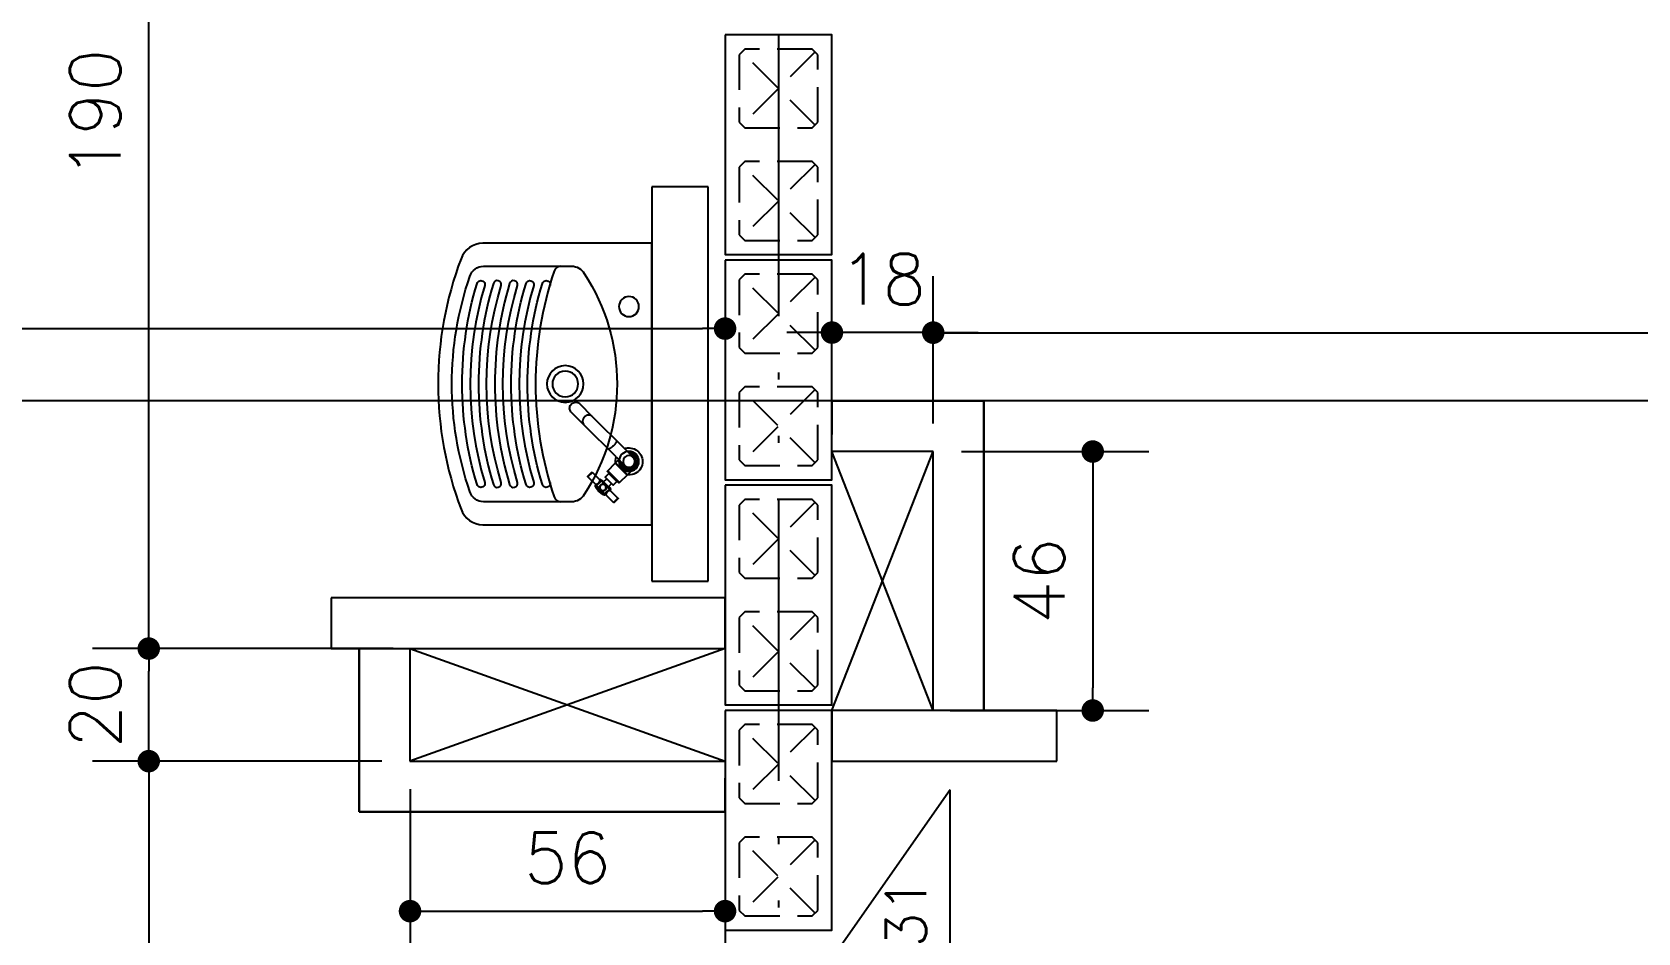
# Model space of a CAD drawing. Extents: x -14651 to 11095, y -4567 to -1290.
# Drawn here: x 731.4 to 1016.8, y -3269.1 to -3109.1 of the extents above; entities that cross this region are included whole.
import ezdxf
from ezdxf.enums import TextEntityAlignment as Align

# ---------------------------------------------------------------- set-up
doc = ezdxf.new("R2010")
doc.units = 0
doc.header["$LTSCALE"] = 25
doc.linetypes.add('DASHED2', pattern=[0.375, 0.25, -0.125])
doc.linetypes.add('ESTILO_TQS_0004', pattern=[3.3, 2, -0.4, 0.05, -0.4, 0.05, -0.4])
for name, color, linetype in [('203', 1, 'DASHED2'), ('241', 2, 'Continuous'), ('247', 50, 'Continuous'), ('ALVENARIA NÃO ESTRUTURAL', 242, 'Continuous'), ('COTA', 1, 'Continuous'), ('EIXOS', 1, 'ESTILO_TQS_0004'), ('Pena_1', 1, 'Continuous'), ('PROJ', 252, 'Continuous'), ('XREF-MC41-BAS-PLN-TIPO-1AO13-FINAL-10$0$PAR_ALV_BAI_ATOMO', 2, 'Continuous'), ('XREF-MC41-BAS-PLN-TIPO-1AO13-FINAL-10$0$PAR_DRY_ATOMO', 3, 'Continuous')]:
    doc.layers.add(name, color=color, linetype=linetype)
doc.layers.add('XREF-MC41-BAS-ELE-PLN-TIPO-TERR$0$DEFPOINTS_ATOMO', color=21, linetype='Continuous', plot=False)
doc.styles.add('COTA', font='romans.shx')
doc.dimstyles.new('forma', dxfattribs={"dimscale": 5, "dimtxt": 1.8, "dimasz": 0.8, "dimexe": 2, "dimexo": 1, "dimgap": 1, "dimtad": 1, "dimdec": 1, "dimzin": 9, "dimtxsty": 'COTA', "dimblk1": 'DOT', "dimblk2": 'DOT', "dimsah": 1, "dimcen": 0, "dimdle": 1, "dimclrd": 256, "dimclre": 256, "dimclrt": 2, "dimadec": 0, "dimazin": 0, "dimtfac": 1, "dimtdec": 0, "dimtmove": 0, "dimatfit": 3, "dimfxl": 1, "dimtolj": 1, "dimtzin": 0, "dimarcsym": 0})
pattern_1 = [(0, (0.5585, 0.3995), (0, 6.985), [5.08, -1.905]), (90, (0.5585, 0.3995), (-6.985, 4e-16), [5.08, -1.905])]

# ---------------------------------------------------------------- blocks, each defined once
blk = doc.blocks.new('P4020')
blk.add_lwpolyline([(-19.5, -9.5), (19.5, -9.5), (19.5, 9.5), (-19.5, 9.5), (-19.5, -9.5)])
at = {"color": 1, "linetype": 'DASHED2'}
for points in [[(-17, -6), (-16, -7), (-4, -7), (-3, -6), (-3, 6), (-4, 7), (-16, 7), (-17, 6), (-17, -6)], [(3, -6), (4, -7), (16, -7), (17, -6), (17, 6), (16, 7), (4, 7), (3, 6), (3, -6)]]:
    blk.add_lwpolyline(points, dxfattribs=at)
at = {"layer": '203', "color": 253}
for p, q in [((-16.5, 6.5), (-3.5, -6.5)), ((-3.5, 6.5), (-16.5, -6.5)), ((16.5, 6.5), (3.5, -6.5)), ((3.5, 6.5), (16.5, -6.5))]:
    blk.add_line(p, q, dxfattribs=at)
blk = doc.blocks.new('_IDNPAR_2')
at = {"color": 3}
blk.add_lwpolyline([(1, -0.7), (0, 0), (-1, -0.7)], close=True, dxfattribs=at)
blk.add_circle((0, 0), 0.05, dxfattribs=at)
at = {"layer": '247', "color": 2, "style": 'COTA', "flags": 8}
blk.add_attdef('ID', text='', height=0.24, dxfattribs=at).set_placement((0, -0.4383), align=Align.MIDDLE_CENTER)
blk = doc.blocks.new('_Dot')
at = {"color": 0, "linetype": 'ByBlock', "lineweight": -2}
blk.add_line((-0.5, 0), (-1, 0), dxfattribs=at)
at = {"color": 0, "linetype": 'ByBlock', "const_width": 0.5}
blk.add_lwpolyline([(-0.25, 0, 1), (0.25, 0, 1)], format="xyb", close=True, dxfattribs=at)
blk = doc.blocks.new('*D132')
at = {"layer": 'COTA', "lineweight": -2, "transparency": 16777216}
for p, q in [((793.52, -3238.6), (742.08, -3238.6)), ((752.08, -3242.6), (752.08, -3495.6)), ((761.11, -3499.6), (742.08, -3499.6))]:
    blk.add_line(p, q, dxfattribs=at)
at = {"layer": 'Defpoints', "color": 0, "transparency": 16777216}
for p in [(798.52, -3238.6), (752.08, -3499.6), (766.11, -3499.6)]:
    blk.add_point(p, dxfattribs=at)
at = {"layer": 'COTA', "lineweight": -2, "transparency": 16777216, "xscale": 4, "yscale": 4, "zscale": 4}
for p, rotation in [((752.08, -3238.6), 90), ((752.08, -3499.6), 270)]:
    blk.add_blockref('_Dot', p, dxfattribs=dict(at, rotation=rotation))
at = {"layer": 'COTA', "color": 2, "transparency": 16777216, "insert": (742.58, -3369.1), "char_height": 9, "attachment_point": 5, "rotation": 90, "style": 'COTA'}
blk.add_mtext('\\A1;261 ', dxfattribs=at)
blk = doc.blocks.new('A$Cf20c1e06')
at = {"true_color": 0xffffff}
h = blk.add_hatch(dxfattribs=at)
h.set_pattern_fill('ANGLE')
h.set_pattern_definition(pattern_1)
h.paths.add_polyline_path([(8.8965, 12.0781), (8.852, 12.0781), (8.852, 12.1375), (8.8965, 12.1375)])
h.paths.add_polyline_path([(8.8982, 12.2349), (8.8498, 12.2349), (8.8498, 12.2823, -1), (8.8983, 12.2823)], flags=17)
h.paths.add_polyline_path([(9.1085, 11.8686, 0.113615), (9.1213, 11.8411, 0.231363), (9.1182, 11.8426), (8.623, 11.8426, 0.07375), (8.6332, 11.8648), (8.6801, 12.0751, -0.351222), (8.6839, 12.0781), (9.0586, 12.0781, -0.351222), (9.0624, 12.0751)])
h.paths.add_polyline_path([(9.1221, 11.8096, -0.414214), (9.1182, 11.8058), (8.6242, 11.8058, -0.460965), (8.6203, 11.8102), (8.6203, 11.8387, 0.014121), (8.623, 11.8426), (9.1182, 11.8426, -0.414214), (9.1221, 11.8387)])
h.paths.add_polyline_path([(8.8983, 12.2823), (8.8982, 12.2349), (8.8498, 12.2349), (8.8498, 12.2823, -1)])
h.paths.add_polyline_path([(8.9007, 12.23, 0.414214), (8.9031, 12.2323), (8.9031, 12.2325, 0.414214), (8.9007, 12.2348), (8.8982, 12.2349), (8.8983, 12.2823, 1), (8.8498, 12.2823), (8.8498, 12.2349), (8.8472, 12.2349, 0.414214), (8.8449, 12.2326), (8.8449, 12.2324, 0.414214), (8.8472, 12.2301), (8.8521, 12.2301), (8.852, 12.1932, 0.414214), (8.8569, 12.1883), (8.8569, 12.1864, 0.414214), (8.8598, 12.1835), (8.8648, 12.1835), (8.8648, 12.1618), (8.864, 12.1618, 0.222161), (8.8603, 12.1601), (8.8569, 12.1561), (8.8577, 12.1561), (8.8516, 12.1479), (8.844, 12.1479), (8.844, 12.1375), (8.9048, 12.1375), (8.9048, 12.1479), (8.8972, 12.1479), (8.8912, 12.1561), (8.8925, 12.156), (8.8892, 12.16, 0.222161), (8.8855, 12.1618), (8.8836, 12.1618), (8.8836, 12.1835), (8.8893, 12.1835, 0.414214), (8.8922, 12.1864), (8.8922, 12.1883, 0.378388), (8.8964, 12.1931), (8.8965, 12.23)])
h = blk.add_hatch(dxfattribs=at)
h.set_pattern_fill('ANGLE')
h.set_pattern_definition(pattern_1)
h.paths.add_polyline_path([(9.1085, 11.8686, 0.113615), (9.1213, 11.8411, 0.231363), (9.1182, 11.8426), (8.623, 11.8426, 0.07375), (8.6332, 11.8648), (8.6801, 12.0751, -0.351222), (8.6839, 12.0781), (9.0586, 12.0781, -0.351222), (9.0624, 12.0751)])
h.paths.add_polyline_path([(9.1221, 11.8096, -0.414214), (9.1182, 11.8058), (8.6242, 11.8058, -0.460965), (8.6203, 11.8102), (8.6203, 11.8387, 0.014121), (8.623, 11.8426), (9.1182, 11.8426, -0.414214), (9.1221, 11.8387)])
h.paths.add_polyline_path([(8.8964, 12.1931, -0.414214), (8.8916, 12.1883), (8.8569, 12.1883, -0.414214), (8.852, 12.1932), (8.8521, 12.2301), (8.8965, 12.23)])
h.paths.add_polyline_path([(8.8965, 12.0781), (8.852, 12.0781), (8.852, 12.1375), (8.8965, 12.1375)])
at = {"layer": 'ALVENARIA NÃO ESTRUTURAL'}
for p, q in [((8.4127, 12.5553), (8.3127, 12.5553)), ((8.3127, 12.5553), (8.3127, 11.8553)), ((8.4127, 11.8553), (8.4127, 12.5553)), ((8.6327, 12.1753), (8.9027, 12.1753)), ((8.6327, 12.0853), (8.6327, 12.1753)), ((8.9027, 12.1753), (8.6327, 12.1753)), ((8.6327, 12.1753), (8.6327, 12.1153)), ((8.9027, 12.1753), (8.9027, 11.6253)), ((8.9027, 11.6253), (8.9027, 12.1753)), ((8.8127, 12.0853), (8.6327, 12.0853)), ((8.8127, 11.6253), (8.8127, 12.0853)), ((8.3127, 11.8553), (8.4127, 11.8553)), ((8.4427, 11.8253), (7.7427, 11.8253)), ((7.7427, 11.8253), (7.7427, 11.7353)), ((8.4427, 11.7353), (8.4427, 11.8253)), ((7.7427, 11.7353), (8.4427, 11.7353)), ((7.7927, 11.4453), (7.7927, 11.7353)), ((7.7927, 11.7353), (7.7927, 11.4453)), ((7.8827, 11.7353), (7.8827, 11.5353)), ((9.0327, 11.6253), (8.6327, 11.6253)), ((8.6327, 11.6253), (8.6327, 11.5353)), ((8.9027, 11.6253), (8.8127, 11.6253)), ((8.8427, 11.6253), (8.9027, 11.6253)), ((9.0327, 11.5353), (9.0327, 11.6253)), ((7.8827, 11.5353), (8.4427, 11.5353)), ((8.4427, 11.5353), (8.4427, 11.4453)), ((8.6327, 11.5353), (9.0327, 11.5353)), ((8.4427, 11.4453), (8.4427, 11.5053)), ((8.4427, 11.4453), (7.7927, 11.4453)), ((7.7927, 11.4453), (8.4427, 11.4453))]:
    blk.add_line(p, q, dxfattribs=at)
at = {"layer": 'Pena_1'}
for p, q in [((8.6327, 11.6253), (8.8127, 12.0853)), ((8.8127, 11.6253), (8.6327, 12.0853)), ((7.8827, 11.7353), (8.4427, 11.5353)), ((8.4427, 11.7353), (7.8827, 11.5353))]:
    blk.add_line(p, q, dxfattribs=at)
at = {"layer": 'PROJ'}
for p, q in [((8.2789, 12.0757), (8.2792, 12.0754)), ((8.2792, 12.0754), (8.2794, 12.0752)), ((8.2069, 12.0481), (8.1991, 12.0403)), ((8.2342, 12.051), (8.2551, 12.0301)), ((8.2504, 12.032), (8.2362, 12.0462)), ((8.2539, 12.071), (8.2483, 12.0653)), ((8.2483, 12.0653), (8.2695, 12.0441)), ((8.2504, 12.0632), (8.2497, 12.0625)), ((8.2644, 12.0605), (8.264, 12.0609)), ((8.2645, 12.0604), (8.2644, 12.0605)), ((8.2667, 12.0455), (8.2674, 12.0462)), ((8.2695, 12.0441), (8.2823, 12.0568)), ((8.2823, 12.0568), (8.2823, 12.0568)), ((8.2124, 12.0249), (8.2291, 12.0082)), ((8.2133, 12.0212), (8.2253, 12.0091)), ((8.2307, 12.0265), (8.2208, 12.0364)), ((8.2283, 12.0274), (8.2218, 12.0339)), ((8.2406, 12.0166), (8.2307, 12.0265)), ((8.2381, 12.0176), (8.2316, 12.0241)), ((8.2445, 11.9949), (8.2523, 12.0027))]:
    blk.add_line(p, q, dxfattribs=at)
for points in [[(8.0122, 12.4553, 0.320344), (7.9736, 12.4278, 0.18377), (7.9736, 11.9828, 0.320344), (8.0122, 11.9553), (8.3127, 11.9553), (8.3127, 12.4553)], [(8.1923, 12.4018, -0.298099), (8.1923, 12.0088, -0.268188), (8.1702, 11.996), (8.0135, 11.996, -0.329622), (7.9892, 12.0141, -0.167299), (7.9892, 12.3965, -0.329622), (8.0135, 12.4146), (8.1702, 12.4146, -0.268188)], [(8.0156, 12.0306, -1), (8.0019, 12.0269, -0.147691), (8.0019, 12.3837, -1), (8.0156, 12.38, 0.148039)], [(8.0447, 12.0306, -0.148039), (8.0447, 12.38, 1), (8.0309, 12.3837, 0.147691), (8.0309, 12.0269, 1)], [(8.0737, 12.38, 1), (8.0599, 12.3837, 0.147691), (8.0599, 12.0269, 1), (8.0737, 12.0306, -0.148039)], [(8.1027, 12.0306, -1), (8.089, 12.0269, -0.147691), (8.089, 12.3837, -1), (8.1027, 12.38, 0.148039)], [(8.2898, 12.3428, 1), (8.2541, 12.3428, 1)], [(8.1913, 12.2053, 1), (8.1261, 12.2053, 1)], [(8.1816, 12.2053, 1), (8.1358, 12.2053, 1)], [(8.2492, 12.0757), (8.192, 12.1329), (8.1689, 12.156), (8.1679, 12.1572), (8.1672, 12.1586), (8.1667, 12.1602), (8.1665, 12.1619), (8.1666, 12.1636), (8.167, 12.1653), (8.1677, 12.1669), (8.1687, 12.1685), (8.1699, 12.1698), (8.1713, 12.171), (8.1728, 12.172), (8.1745, 12.1727), (8.1762, 12.1731), (8.1779, 12.1732), (8.1795, 12.1731), (8.1811, 12.1726), (8.1825, 12.1718), (8.1838, 12.1708), (8.2068, 12.1478), (8.2641, 12.0905), (8.2661, 12.0911), (8.2691, 12.0917), (8.2722, 12.0918), (8.2753, 12.0916), (8.2784, 12.091), (8.2813, 12.0899), (8.2841, 12.0886), (8.2866, 12.0868), (8.289, 12.0848), (8.2894, 12.0844), (8.2914, 12.082), (8.293, 12.0794), (8.2943, 12.0766), (8.2953, 12.0736), (8.2959, 12.0706), (8.296, 12.0675), (8.2958, 12.0644), (8.2952, 12.0614), (8.2941, 12.0584), (8.2928, 12.0557), (8.291, 12.0531), (8.289, 12.0508), (8.2883, 12.0501), (8.2858, 12.0481), (8.2832, 12.0465), (8.2804, 12.0452), (8.2774, 12.0443), (8.2743, 12.0438), (8.2712, 12.0437), (8.2682, 12.044), (8.2686, 12.0435), (8.2551, 12.0301, -0.414214), (8.2537, 12.0301), (8.2518, 12.032, 0.414214), (8.2504, 12.032), (8.2439, 12.0256), (8.2412, 12.0283), (8.2357, 12.0229), (8.2383, 12.0203, -0.366757), (8.2385, 12.0177, 0.366223), (8.2386, 12.0164), (8.2523, 12.0027, -0.414214), (8.2523, 12.0013), (8.2459, 11.9949, -0.414214), (8.2445, 11.9949), (8.2308, 12.0086, 0.428794), (8.2294, 12.0086), (8.2291, 12.0082, -0.414214), (8.2277, 12.0082), (8.2261, 12.0098), (8.2253, 12.0091), (8.2194, 12.0139), (8.2181, 12.0152), (8.2133, 12.0212), (8.214, 12.0219), (8.2124, 12.0235, -0.414214), (8.2124, 12.0249), (8.2128, 12.0252, 0.429981), (8.2128, 12.0266), (8.1991, 12.0403, -0.414214), (8.1991, 12.0417), (8.2055, 12.0481, -0.414214), (8.2069, 12.0481), (8.2206, 12.0344, 0.366509), (8.2219, 12.0343, -0.366757), (8.2245, 12.0341), (8.227, 12.0315), (8.2325, 12.037), (8.2298, 12.0398), (8.2362, 12.0462, 0.414214), (8.2362, 12.0476), (8.2342, 12.0495, -0.414214), (8.2342, 12.051), (8.2477, 12.0644), (8.2482, 12.064), (8.248, 12.0665), (8.248, 12.0696), (8.2484, 12.0727)], [(8.2898, 12.0678, 1), (8.2541, 12.0678, 1)]]:
    blk.add_lwpolyline(points, format="xyb", close=True, dxfattribs=at)
for points in [[(8.1318, 12.0306, -1), (8.118, 12.0269, -0.147691), (8.118, 12.3837, -1), (8.1318, 12.38)], [(8.1509, 12.4146, 0.329955), (8.1392, 12.4059, 0.165795), (8.1392, 12.0047, 0.329955), (8.1509, 11.996)]]:
    blk.add_lwpolyline(points, format="xyb", dxfattribs=at)
for points in [[(8.2492, 12.0757), (8.2641, 12.0608), (8.2646, 12.0603), (8.2651, 12.0599), (8.2656, 12.0595), (8.266, 12.0592), (8.2662, 12.059), (8.2664, 12.0589), (8.2666, 12.0588), (8.2667, 12.0587), (8.2668, 12.0587), (8.2669, 12.0586), (8.2671, 12.0585), (8.2673, 12.0584), (8.2674, 12.0583), (8.2676, 12.0582), (8.2678, 12.0582), (8.2679, 12.0581), (8.2681, 12.058), (8.2683, 12.058), (8.2686, 12.0579), (8.2689, 12.0578), (8.2693, 12.0577), (8.2697, 12.0576), (8.2701, 12.0575), (8.2707, 12.0574), (8.2714, 12.0573), (8.2721, 12.0573), (8.2729, 12.0574), (8.2736, 12.0574), (8.2743, 12.0576), (8.2751, 12.0578), (8.2758, 12.058), (8.2765, 12.0583), (8.2771, 12.0587), (8.2778, 12.0591), (8.2784, 12.0595), (8.279, 12.06), (8.2795, 12.0606), (8.2801, 12.0612), (8.2805, 12.0618), (8.2809, 12.0624), (8.2813, 12.0631), (8.2816, 12.0638), (8.2819, 12.0645), (8.2821, 12.0652), (8.2823, 12.0659), (8.2824, 12.0667), (8.2824, 12.0674), (8.2824, 12.068), (8.2824, 12.0685), (8.2824, 12.0687), (8.2824, 12.069), (8.2823, 12.0692), (8.2823, 12.0694), (8.2823, 12.0696), (8.2822, 12.0699), (8.2822, 12.0701), (8.2821, 12.0704), (8.282, 12.0707), (8.2819, 12.071), (8.2818, 12.0713), (8.2817, 12.0717), (8.2813, 12.0725), (8.2808, 12.0733), (8.2803, 12.0741), (8.2796, 12.0749), (8.2789, 12.0757)], [(8.2641, 12.0905), (8.2792, 12.0754)], [(8.2362, 12.0476), (8.2518, 12.032)], [(8.2482, 12.064), (8.2682, 12.044)], [(8.2261, 12.0098), (8.214, 12.0219)], [(8.2149, 12.0243), (8.2285, 12.0107)], [(8.215, 12.0236), (8.2279, 12.0107)], [(8.2357, 12.0229), (8.227, 12.0315)], [(8.2325, 12.037), (8.2412, 12.0283)]]:
    blk.add_lwpolyline(points, dxfattribs=at)
for points in [[(8.2068, 12.1478, 0), (8.2067, 12.1479, 0), (8.2062, 12.1484, 0), (8.2055, 12.1488, 0), (8.2049, 12.1492, 0), (8.2041, 12.1495, 0), (8.2034, 12.1498, 0), (8.2027, 12.15, 0), (8.2018, 12.1501, 0), (8.201, 12.1502, 0), (8.2002, 12.1502, 0), (8.1994, 12.1501, 0), (8.1986, 12.15, 0), (8.1977, 12.1497, 0), (8.1969, 12.1495, 0), (8.1961, 12.1491, 0), (8.1953, 12.1487, 0), (8.1946, 12.1482, 0), (8.1939, 12.1477, 0), (8.1932, 12.1471, 0), (8.1926, 12.1465, 0), (8.192, 12.1458, 0), (8.1915, 12.1451, 0), (8.191, 12.1444, 0), (8.1906, 12.1436, 0), (8.1903, 12.1428, 0), (8.19, 12.142, 0), (8.1898, 12.1412, 0), (8.1896, 12.1404, 0), (8.1895, 12.1395, 0), (8.1895, 12.1387, 0), (8.1896, 12.1379, 0), (8.1897, 12.1371, 0), (8.1899, 12.1363, 0), (8.1902, 12.1356, 0), (8.1905, 12.1349, 0), (8.1909, 12.1342, 0), (8.1914, 12.1336, 0), (8.1919, 12.133, 0), (8.192, 12.1329, 0)], [(8.2498, 12.1047, 0), (8.2499, 12.1046, 0), (8.25, 12.1045, 0), (8.25, 12.1044, 0), (8.2501, 12.1042, 0), (8.2501, 12.1039, 0), (8.25, 12.1037, 0), (8.25, 12.1035, 0), (8.2499, 12.1032, 0), (8.2498, 12.1029, 0), (8.2496, 12.1025, 0), (8.2495, 12.1022, 0), (8.2492, 12.1018, 0), (8.249, 12.1013, 0), (8.2487, 12.1008, 0), (8.2483, 12.1003, 0), (8.248, 12.0998, 0), (8.2475, 12.0992, 0), (8.2471, 12.0986, 0), (8.2466, 12.098, 0), (8.246, 12.0974, 0), (8.2455, 12.0968, 0), (8.2449, 12.0961, 0), (8.2442, 12.0955, 0), (8.2436, 12.0949, 0), (8.243, 12.0943, 0), (8.2424, 12.0937, 0), (8.2417, 12.0932, 0), (8.2411, 12.0927, 0), (8.2405, 12.0922, 0), (8.24, 12.0918, 0), (8.2394, 12.0914, 0), (8.2389, 12.0911, 0), (8.2384, 12.0908, 0), (8.238, 12.0905, 0), (8.2376, 12.0903, 0), (8.2372, 12.0901, 0), (8.2369, 12.09, 0), (8.2365, 12.0899, 0), (8.2363, 12.0898, 0), (8.236, 12.0897, 0), (8.2358, 12.0897, 0), (8.2356, 12.0897, 0), (8.2354, 12.0897, 0), (8.2352, 12.0897, 0), (8.2351, 12.0898, 0), (8.235, 12.0899, 0)], [(8.2754, 12.0824, 0), (8.273, 12.0828, 0), (8.2718, 12.0828, 0)], [(8.2826, 12.0784, 0), (8.2807, 12.08, 0), (8.2786, 12.0813, 0), (8.2764, 12.0822, 0), (8.2754, 12.0824, 0)], [(8.2866, 12.0713, 0), (8.2858, 12.0736, 0), (8.2847, 12.0758, 0), (8.2832, 12.0777, 0), (8.2826, 12.0784, 0)], [(8.2823, 12.0568, 0), (8.2821, 12.0567, 0), (8.2818, 12.0564, 0), (8.2812, 12.0559, 0), (8.2804, 12.0552, 0), (8.2791, 12.0543, 0), (8.2778, 12.0535, 0), (8.2763, 12.0528, 0), (8.2748, 12.0522, 0), (8.2731, 12.0517, 0), (8.2713, 12.0513, 0), (8.2701, 12.0512, 0), (8.2688, 12.0512, 0), (8.2679, 12.0512, 0), (8.2671, 12.0513, 0), (8.2662, 12.0514, 0), (8.2653, 12.0516, 0), (8.2645, 12.0519, 0), (8.2636, 12.0522, 0), (8.2627, 12.0525, 0), (8.262, 12.053, 0), (8.2612, 12.0534, 0), (8.2607, 12.0538, 0), (8.2602, 12.0542, 0), (8.2597, 12.0546, 0), (8.2592, 12.055, 0), (8.2588, 12.0554, 0), (8.2584, 12.0559, 0), (8.258, 12.0564, 0), (8.2577, 12.0569, 0), (8.2573, 12.0574, 0), (8.257, 12.0581, 0), (8.2567, 12.0587, 0), (8.2564, 12.0593, 0), (8.256, 12.0603, 0), (8.2558, 12.0613, 0), (8.2555, 12.0625, 0), (8.2554, 12.0636, 0), (8.2554, 12.0648, 0), (8.2554, 12.066, 0), (8.2555, 12.0672, 0), (8.2558, 12.0684, 0), (8.2559, 12.069, 0)], [(8.2569, 12.068, 0), (8.2571, 12.0655, 0), (8.2577, 12.0631, 0), (8.2586, 12.0609, 0), (8.2599, 12.0588, 0), (8.2615, 12.0569, 0), (8.2634, 12.0554, 0), (8.2656, 12.0542, 0), (8.2679, 12.0533, 0), (8.2703, 12.0528, 0), (8.2727, 12.0528, 0), (8.2751, 12.0531, 0), (8.2775, 12.0538, 0), (8.2797, 12.0549, 0), (8.2817, 12.0563, 0), (8.2834, 12.058, 0), (8.2848, 12.06, 0), (8.2859, 12.0622, 0), (8.2867, 12.0646, 0), (8.287, 12.067, 0), (8.2869, 12.0694, 0), (8.2866, 12.0713, 0)], [(8.2128, 12.0266, 0), (8.2128, 12.0266, 0), (8.2128, 12.0267, 0), (8.2129, 12.0267, 0), (8.2129, 12.0267, 0), (8.213, 12.0267, 0), (8.2131, 12.0267, 0), (8.2132, 12.0268, 0), (8.2134, 12.0268, 0), (8.2135, 12.0269, 0), (8.2137, 12.0269, 0), (8.214, 12.027, 0), (8.2143, 12.0271, 0), (8.2143, 12.0271, 0), (8.2147, 12.0272, 0), (8.215, 12.0274, 0), (8.2153, 12.0275, 0), (8.2157, 12.0277, 0), (8.216, 12.0278, 0), (8.2163, 12.028, 0), (8.2166, 12.0282, 0), (8.217, 12.0285, 0), (8.2172, 12.0286, 0), (8.2174, 12.0288, 0), (8.2176, 12.029, 0), (8.2178, 12.0292, 0), (8.218, 12.0294, 0), (8.2182, 12.0296, 0), (8.2184, 12.0299, 0), (8.2186, 12.0301, 0), (8.2188, 12.0304, 0), (8.219, 12.0306, 0), (8.2192, 12.0309, 0), (8.2193, 12.0312, 0), (8.2195, 12.0315, 0), (8.2197, 12.0319, 0), (8.2199, 12.0323, 0), (8.22, 12.0327, 0), (8.2201, 12.0329, 0), (8.2202, 12.0332, 0), (8.2203, 12.0335, 0), (8.2204, 12.0337, 0), (8.2204, 12.0339, 0), (8.2204, 12.034, 0)], [(8.2218, 12.0339, 0), (8.2217, 12.0338, 0), (8.2217, 12.0337, 0), (8.2216, 12.0334, 0), (8.2215, 12.0331, 0), (8.2213, 12.0328, 0), (8.2212, 12.0325, 0), (8.221, 12.0321, 0), (8.2208, 12.0317, 0), (8.2205, 12.0313, 0), (8.2203, 12.0308, 0), (8.22, 12.0304, 0), (8.2196, 12.0299, 0), (8.2194, 12.0296, 0), (8.2192, 12.0293, 0), (8.2189, 12.0291, 0), (8.2186, 12.0287, 0), (8.2182, 12.0283, 0), (8.2178, 12.028, 0), (8.2174, 12.0277, 0), (8.2171, 12.0274, 0), (8.2167, 12.0272, 0), (8.2163, 12.0269, 0), (8.216, 12.0267, 0), (8.2156, 12.0265, 0), (8.2152, 12.0263, 0), (8.2148, 12.0261, 0), (8.2145, 12.0259, 0), (8.2141, 12.0258, 0), (8.2138, 12.0256, 0), (8.2136, 12.0256, 0), (8.2134, 12.0255, 0), (8.2133, 12.0254, 0), (8.2131, 12.0254, 0), (8.213, 12.0253, 0), (8.2129, 12.0253, 0), (8.2129, 12.0253, 0), (8.2128, 12.0252, 0), (8.2128, 12.0252, 0), (8.2128, 12.0252, 0)], [(8.2316, 12.0241, 0), (8.2317, 12.0239, 0), (8.2317, 12.0236, 0), (8.2318, 12.0234, 0), (8.2319, 12.0231, 0), (8.2319, 12.0227, 0), (8.232, 12.0222, 0), (8.232, 12.0217, 0), (8.2319, 12.0212, 0), (8.2318, 12.0206, 0), (8.2317, 12.0201, 0), (8.2315, 12.0196, 0), (8.2312, 12.0191, 0), (8.2311, 12.0187, 0), (8.2309, 12.0184, 0), (8.2307, 12.0181, 0), (8.2304, 12.0178, 0), (8.2302, 12.0175, 0), (8.2299, 12.0173, 0), (8.2296, 12.0169, 0), (8.2292, 12.0166, 0), (8.2288, 12.0163, 0), (8.2284, 12.0161, 0), (8.228, 12.0159, 0), (8.2275, 12.0157, 0), (8.2271, 12.0155, 0), (8.2267, 12.0154, 0), (8.2262, 12.0153, 0), (8.2257, 12.0153, 0), (8.2251, 12.0152, 0), (8.2246, 12.0153, 0), (8.2243, 12.0153, 0), (8.2239, 12.0154, 0), (8.2236, 12.0155, 0), (8.2232, 12.0156, 0), (8.2229, 12.0157, 0), (8.2226, 12.0159, 0), (8.2223, 12.016, 0), (8.2221, 12.0161, 0), (8.2219, 12.0163, 0), (8.2217, 12.0164, 0), (8.2214, 12.0166, 0), (8.2212, 12.0168, 0), (8.221, 12.017, 0), (8.2208, 12.0173, 0), (8.2206, 12.0175, 0), (8.2204, 12.0178, 0), (8.2202, 12.0181, 0), (8.22, 12.0185, 0), (8.2198, 12.019, 0), (8.2196, 12.0194, 0), (8.2195, 12.0199, 0), (8.2195, 12.0204, 0), (8.2194, 12.0208, 0), (8.2194, 12.0213, 0), (8.2195, 12.0218, 0), (8.2196, 12.0224, 0), (8.2197, 12.0229, 0), (8.2199, 12.0234, 0), (8.2201, 12.0239, 0), (8.2204, 12.0244, 0), (8.2206, 12.0247, 0), (8.2209, 12.0251, 0), (8.2211, 12.0254, 0), (8.2214, 12.0257, 0), (8.2218, 12.0261, 0), (8.2222, 12.0264, 0), (8.2226, 12.0267, 0), (8.223, 12.0269, 0), (8.2234, 12.0271, 0), (8.2238, 12.0273, 0), (8.2243, 12.0275, 0), (8.2248, 12.0276, 0), (8.2252, 12.0277, 0), (8.2257, 12.0278, 0), (8.2262, 12.0278, 0), (8.2268, 12.0277, 0), (8.2273, 12.0277, 0), (8.2276, 12.0276, 0), (8.228, 12.0275, 0), (8.2283, 12.0274, 0)], [(8.2218, 12.0254, 0), (8.2217, 12.0253, 0), (8.2215, 12.0251, 0), (8.2213, 12.0248, 0), (8.2211, 12.0246, 0), (8.2209, 12.0243, 0), (8.2208, 12.024, 0), (8.2206, 12.0237, 0), (8.2205, 12.0234, 0), (8.2204, 12.023, 0), (8.2203, 12.0225, 0), (8.2202, 12.022, 0), (8.2202, 12.0216, 0), (8.2202, 12.0211, 0), (8.2202, 12.0207, 0), (8.2203, 12.0203, 0), (8.2204, 12.0199, 0), (8.2206, 12.0195, 0), (8.2207, 12.0191, 0), (8.2209, 12.0187, 0), (8.2212, 12.0184, 0), (8.2213, 12.0182, 0), (8.2215, 12.0179, 0), (8.2217, 12.0177, 0), (8.2219, 12.0175, 0), (8.2221, 12.0173, 0), (8.2223, 12.0172, 0), (8.2225, 12.017, 0), (8.2227, 12.0169, 0), (8.2229, 12.0168, 0), (8.2231, 12.0166, 0), (8.2234, 12.0165, 0), (8.2237, 12.0164, 0), (8.224, 12.0163, 0), (8.2243, 12.0162, 0), (8.2247, 12.0161, 0), (8.225, 12.016, 0), (8.2254, 12.016, 0), (8.2259, 12.016, 0), (8.2263, 12.016, 0), (8.2268, 12.0161, 0), (8.2271, 12.0162, 0), (8.2275, 12.0163, 0), (8.2279, 12.0165, 0), (8.2283, 12.0166, 0), (8.2286, 12.0168, 0), (8.229, 12.0171, 0), (8.2292, 12.0172, 0), (8.2294, 12.0174, 0), (8.2296, 12.0176, 0), (8.2296, 12.0176, 0)], [(8.2204, 12.034, 0), (8.2206, 12.0339, 0), (8.2207, 12.0338, 0), (8.2209, 12.0337, 0), (8.2211, 12.0337, 0), (8.2212, 12.0337, 0), (8.2214, 12.0337, 0), (8.2216, 12.0338, 0), (8.2217, 12.0339, 0), (8.2218, 12.0339, 0)], [(8.2278, 12.0266, 0), (8.2275, 12.0267, 0), (8.2272, 12.0268, 0), (8.2269, 12.0269, 0), (8.2264, 12.027, 0), (8.226, 12.027, 0), (8.226, 12.027, 0), (8.2255, 12.027, 0), (8.2251, 12.027, 0), (8.2247, 12.0269, 0), (8.2242, 12.0268, 0), (8.2239, 12.0267, 0), (8.2235, 12.0266, 0), (8.2231, 12.0264, 0), (8.2228, 12.0262, 0), (8.2226, 12.026, 0), (8.2223, 12.0259, 0), (8.2221, 12.0257, 0), (8.2219, 12.0255, 0), (8.2218, 12.0254, 0)], [(8.2283, 12.0274, 0), (8.2283, 12.0272, 0), (8.2282, 12.0271, 0), (8.2281, 12.0269, 0), (8.228, 12.0268, 0), (8.228, 12.0267, 0), (8.2279, 12.0267, 0), (8.2279, 12.0266, 0), (8.2278, 12.0266, 0), (8.2278, 12.0266, 0)], [(8.2283, 12.0274, 0), (8.2287, 12.0272, 0), (8.2291, 12.0269, 0), (8.2294, 12.0267, 0), (8.2298, 12.0264, 0), (8.2301, 12.0261, 0), (8.2304, 12.0257, 0), (8.2307, 12.0254, 0), (8.231, 12.025, 0), (8.2313, 12.0246, 0), (8.2316, 12.0241, 0)], [(8.2294, 12.0086, 0), (8.2294, 12.0086, 0), (8.2294, 12.0086, 0), (8.2295, 12.0087, 0), (8.2295, 12.0088, 0), (8.2296, 12.009, 0), (8.2296, 12.0091, 0), (8.2297, 12.0094, 0), (8.2298, 12.0096, 0), (8.2299, 12.0099, 0), (8.2301, 12.0102, 0), (8.2302, 12.0106, 0), (8.2304, 12.0109, 0), (8.2306, 12.0113, 0), (8.2309, 12.0118, 0), (8.2312, 12.0122, 0), (8.2315, 12.0127, 0), (8.2317, 12.0129, 0), (8.2319, 12.0132, 0), (8.2321, 12.0135, 0), (8.2324, 12.0138, 0), (8.2326, 12.0141, 0), (8.2329, 12.0144, 0), (8.2332, 12.0147, 0), (8.2336, 12.015, 0), (8.234, 12.0153, 0), (8.2343, 12.0156, 0), (8.2347, 12.0159, 0), (8.2351, 12.0161, 0), (8.2355, 12.0163, 0), (8.2358, 12.0165, 0), (8.2362, 12.0167, 0), (8.2366, 12.0169, 0), (8.2369, 12.0171, 0), (8.2373, 12.0172, 0), (8.2375, 12.0174, 0), (8.2377, 12.0174, 0), (8.2379, 12.0175, 0), (8.2381, 12.0176, 0)], [(8.2308, 12.0236, 0), (8.2308, 12.0237, 0), (8.2308, 12.0237, 0), (8.2309, 12.0238, 0), (8.231, 12.0238, 0), (8.2311, 12.0239, 0), (8.2312, 12.024, 0), (8.2313, 12.024, 0), (8.2315, 12.0241, 0), (8.2316, 12.0241, 0)], [(8.2382, 12.0163, 0), (8.238, 12.0162, 0), (8.2378, 12.0162, 0), (8.2376, 12.0161, 0), (8.2374, 12.016, 0), (8.2371, 12.0159, 0), (8.2368, 12.0158, 0), (8.2364, 12.0157, 0), (8.2361, 12.0155, 0), (8.2357, 12.0153, 0), (8.2354, 12.0152, 0), (8.2351, 12.015, 0), (8.2348, 12.0148, 0), (8.2344, 12.0146, 0), (8.2341, 12.0143, 0), (8.2339, 12.0141, 0), (8.2337, 12.0139, 0), (8.2335, 12.0137, 0), (8.2333, 12.0135, 0), (8.2331, 12.0133, 0), (8.2329, 12.0131, 0), (8.2328, 12.0129, 0), (8.2326, 12.0127, 0), (8.2324, 12.0125, 0), (8.2323, 12.0123, 0), (8.2322, 12.012, 0), (8.232, 12.0117, 0), (8.2319, 12.0115, 0), (8.2317, 12.0111, 0), (8.2315, 12.0107, 0), (8.2314, 12.0104, 0), (8.2313, 12.0101, 0), (8.2312, 12.0098, 0), (8.2311, 12.0095, 0), (8.231, 12.0093, 0), (8.231, 12.0091, 0), (8.2309, 12.0089, 0), (8.2309, 12.0088, 0), (8.2309, 12.0087, 0), (8.2309, 12.0086, 0), (8.2308, 12.0086, 0), (8.2308, 12.0086, 0)], [(8.2381, 12.0176, 0), (8.238, 12.0175, 0), (8.238, 12.0173, 0), (8.2379, 12.0172, 0), (8.2379, 12.017, 0), (8.2379, 12.0168, 0), (8.2379, 12.0166, 0), (8.238, 12.0165, 0), (8.2381, 12.0163, 0), (8.2382, 12.0163, 0)]]:
    blk.add_polyline3d(points, dxfattribs=at)
for centre, radius, start, end in [((8.272, 12.0678), 0.013, 188.7744, 81.2239), ((8.272, 12.0678), 0.012, 195.8871, 74.1104), ((8.272, 12.0678), 0.0105, 46.7501, 223.7731), ((8.2238, 12.033), 0.00352, 157.2747, 164.856), ((8.2259, 12.0331), 0.00419, 163.4382, 168.6982), ((8.2257, 12.0215), 0.00551, 22.5302, 67.479), ((8.2257, 12.0215), 0.00551, 315.0005, 22.5122), ((8.2373, 12.0217), 0.00416, 281.2686, 286.5782), ((8.2372, 12.0196), 0.00352, 285.1276, 292.7217)]:
    blk.add_arc(centre, radius, start, end, dxfattribs=at)
at = {"layer": 'XREF-MC41-BAS-PLN-TIPO-1AO13-FINAL-10$0$PAR_ALV_BAI_ATOMO'}
blk.add_line((7.7927, 11.7353), (7.8827, 11.7353), dxfattribs=at)
at = {"layer": 'XREF-MC41-BAS-PLN-TIPO-1AO13-FINAL-10$0$PAR_DRY_ATOMO'}
blk.add_line((7.8527, 11.7353), (7.7927, 11.7353), dxfattribs=at)
blk = doc.blocks.new('*D288')
at = {"layer": 'COTA', "lineweight": -2, "transparency": 16777216}
for p, q in [((793.52, -3218.6), (742.08, -3218.6)), ((752.08, -3234.6), (752.08, -3222.6)), ((793.52, -3238.6), (742.08, -3238.6))]:
    blk.add_line(p, q, dxfattribs=at)
at = {"layer": 'Defpoints', "color": 0, "transparency": 16777216}
for p in [(752.08, -3218.6), (798.52, -3218.6), (798.52, -3238.6)]:
    blk.add_point(p, dxfattribs=at)
at = {"layer": 'COTA', "lineweight": -2, "transparency": 16777216, "xscale": 4, "yscale": 4, "zscale": 4}
for p, rotation in [((752.08, -3218.6), 90), ((752.08, -3238.6), 270)]:
    blk.add_blockref('_Dot', p, dxfattribs=dict(at, rotation=rotation))
at = {"layer": 'COTA', "color": 2, "transparency": 16777216, "insert": (742.58, -3228.6), "char_height": 9, "attachment_point": 5, "rotation": 90, "style": 'COTA'}
blk.add_mtext('\\A1;20 ', dxfattribs=at)
blk = doc.blocks.new('*D202')
at = {"layer": 'COTA', "lineweight": -2, "transparency": 16777216}
for p, q in [((756.16, -3028.6), (762.08, -3028.6)), ((752.08, -3214.6), (752.08, -3032.6)), ((793.52, -3218.6), (742.08, -3218.6))]:
    blk.add_line(p, q, dxfattribs=at)
at = {"layer": 'Defpoints', "color": 0, "transparency": 16777216}
for p in [(751.16, -3028.6), (752.08, -3028.6), (798.52, -3218.6)]:
    blk.add_point(p, dxfattribs=at)
at = {"layer": 'COTA', "lineweight": -2, "transparency": 16777216, "xscale": 4, "yscale": 4, "zscale": 4}
for p, rotation in [((752.08, -3028.6), 90), ((752.08, -3218.6), 270)]:
    blk.add_blockref('_Dot', p, dxfattribs=dict(at, rotation=rotation))
at = {"layer": 'COTA', "color": 2, "transparency": 16777216, "insert": (742.58, -3123.6), "char_height": 9, "attachment_point": 5, "rotation": 90, "style": 'COTA'}
blk.add_mtext('\\A1;190 ', dxfattribs=at)
blk = doc.blocks.new('*D203')
at = {"layer": 'COTA', "lineweight": -2, "transparency": 16777216}
for p, q in [((798.52, -3243.6), (798.52, -3275.24)), ((854.52, -3243.6), (854.52, -3275.24)), ((802.52, -3265.24), (850.52, -3265.24))]:
    blk.add_line(p, q, dxfattribs=at)
at = {"layer": 'Defpoints', "color": 0, "transparency": 16777216}
for p in [(798.52, -3238.6), (854.52, -3238.6), (854.52, -3265.24)]:
    blk.add_point(p, dxfattribs=at)
at = {"layer": 'COTA', "lineweight": -2, "transparency": 16777216, "xscale": 4, "yscale": 4, "zscale": 4, "rotation": 180}
blk.add_blockref('_Dot', (798.52, -3265.24), dxfattribs=at)
at = {"layer": 'COTA', "lineweight": -2, "transparency": 16777216, "xscale": 4, "yscale": 4, "zscale": 4}
blk.add_blockref('_Dot', (854.52, -3265.24), dxfattribs=at)
at = {"layer": 'COTA', "color": 2, "transparency": 16777216, "insert": (826.52, -3255.74), "char_height": 9, "attachment_point": 5, "style": 'COTA'}
blk.add_mtext('\\A1;56 ', dxfattribs=at)
blk = doc.blocks.new('*D227')
at = {"layer": 'COTA', "lineweight": -2, "transparency": 16777216}
for p, q in [((213.52, -3141.12), (213.52, -3171.76)), ((854.52, -3156.05), (854.52, -3171.76)), ((217.52, -3161.76), (850.52, -3161.76))]:
    blk.add_line(p, q, dxfattribs=at)
at = {"layer": 'Defpoints', "color": 0, "transparency": 16777216}
for p in [(213.52, -3136.12), (854.52, -3151.05), (854.52, -3161.76)]:
    blk.add_point(p, dxfattribs=at)
at = {"layer": 'COTA', "lineweight": -2, "transparency": 16777216, "xscale": 4, "yscale": 4, "zscale": 4, "rotation": 180}
blk.add_blockref('_Dot', (213.52, -3161.76), dxfattribs=at)
at = {"layer": 'COTA', "lineweight": -2, "transparency": 16777216, "xscale": 4, "yscale": 4, "zscale": 4}
blk.add_blockref('_Dot', (854.52, -3161.76), dxfattribs=at)
at = {"layer": 'COTA', "color": 2, "transparency": 16777216, "insert": (547.23, -3152.26), "char_height": 9, "attachment_point": 5, "style": 'COTA'}
blk.add_mtext('\\A1;641 ', dxfattribs=at)
blk = doc.blocks.new('*D228')
at = {"layer": 'COTA', "lineweight": -2, "transparency": 16777216}
for p, q in [((891.52, -3178.6), (891.52, -3152.49)), ((895.52, -3162.49), (1460.52, -3162.49)), ((1464.52, -3166.76), (1464.52, -3172.49))]:
    blk.add_line(p, q, dxfattribs=at)
at = {"layer": 'Defpoints', "color": 0, "transparency": 16777216}
for p in [(1464.52, -3161.76), (1464.52, -3162.49), (891.52, -3183.6)]:
    blk.add_point(p, dxfattribs=at)
at = {"layer": 'COTA', "lineweight": -2, "transparency": 16777216, "xscale": 4, "yscale": 4, "zscale": 4, "rotation": 180}
blk.add_blockref('_Dot', (891.52, -3162.49), dxfattribs=at)
at = {"layer": 'COTA', "lineweight": -2, "transparency": 16777216, "xscale": 4, "yscale": 4, "zscale": 4}
blk.add_blockref('_Dot', (1464.52, -3162.49), dxfattribs=at)
at = {"layer": 'COTA', "color": 2, "transparency": 16777216, "insert": (1178.02, -3152.99), "char_height": 9, "attachment_point": 5, "style": 'COTA'}
blk.add_mtext('\\A1;573 ', dxfattribs=at)
blk = doc.blocks.new('*D267')
at = {"layer": 'COTA', "lineweight": -2, "transparency": 16777216}
for p, q in [((873.52, -3178.6), (873.52, -3152.47)), ((891.52, -3178.6), (891.52, -3152.47)), ((869.52, -3162.47), (865.52, -3162.47)), ((891.52, -3162.47), (873.52, -3162.47)), ((895.52, -3162.47), (899.52, -3162.47))]:
    blk.add_line(p, q, dxfattribs=at)
at = {"layer": 'Defpoints', "color": 0, "transparency": 16777216}
for p in [(873.52, -3162.47), (873.52, -3183.6), (891.52, -3183.6)]:
    blk.add_point(p, dxfattribs=at)
at = {"layer": 'COTA', "lineweight": -2, "transparency": 16777216, "xscale": 4, "yscale": 4, "zscale": 4}
blk.add_blockref('_Dot', (873.52, -3162.47), dxfattribs=at)
at = {"layer": 'COTA', "lineweight": -2, "transparency": 16777216, "xscale": 4, "yscale": 4, "zscale": 4, "rotation": 180}
blk.add_blockref('_Dot', (891.52, -3162.47), dxfattribs=at)
at = {"layer": 'COTA', "color": 2, "transparency": 16777216, "insert": (882.52, -3152.97), "char_height": 9, "attachment_point": 5, "style": 'COTA'}
blk.add_mtext('\\A1;18 ', dxfattribs=at)
blk = doc.blocks.new('*D268')
at = {"layer": 'COTA', "lineweight": -2, "transparency": 16777216}
for p, q in [((896.52, -3183.6), (929.87, -3183.6)), ((919.87, -3187.6), (919.87, -3225.6)), ((898.52, -3229.6), (929.87, -3229.6))]:
    blk.add_line(p, q, dxfattribs=at)
at = {"layer": 'Defpoints', "color": 0, "transparency": 16777216}
for p in [(891.52, -3183.6), (893.52, -3229.6), (919.87, -3229.6)]:
    blk.add_point(p, dxfattribs=at)
at = {"layer": 'COTA', "lineweight": -2, "transparency": 16777216, "xscale": 4, "yscale": 4, "zscale": 4}
for p, rotation in [((919.87, -3183.6), 90), ((919.87, -3229.6), 270)]:
    blk.add_blockref('_Dot', p, dxfattribs=dict(at, rotation=rotation))
at = {"layer": 'COTA', "color": 2, "transparency": 16777216, "insert": (910.37, -3206.6), "char_height": 9, "attachment_point": 5, "rotation": 90, "style": 'COTA'}
blk.add_mtext('\\A1;46 ', dxfattribs=at)

msp = doc.modelspace()

# ---------------------------------------------------------------- linework, layer by layer
at = {"layer": 'EIXOS'}
msp.add_line((864.02, -2862.07), (864.02, -4320.64), dxfattribs=at)
at = {"layer": 'XREF-MC41-BAS-ELE-PLN-TIPO-TERR$0$DEFPOINTS_ATOMO'}
msp.add_lwpolyline([(199.52, -3044.6), (1454.36, -3044.6), (1454.36, -3174.6), (199.52, -3174.6)], close=True, dxfattribs=at)

# ---------------------------------------------------------------- block references
at = {"layer": '241', "rotation": 270}
for p in [(864.02, -3129.1), (864.02, -3169.1), (864.02, -3209.1), (864.02, -3249.1)]:
    msp.add_blockref('P4020', p, dxfattribs=at)
at = {"layer": '247', "linetype": 'Continuous', "xscale": 30, "yscale": 30, "zscale": 30, "rotation": 90.00000000000001}
msp.add_blockref('_IDNPAR_2', (873.52, -3273.69), dxfattribs=at).add_auto_attribs({'ID': 'Par31'})
at = {"layer": 'COTA', "xscale": 100, "yscale": 100, "zscale": 100}
msp.add_blockref('A$Cf20c1e06', (10.24, -4392.13), dxfattribs=at)

# ---------------------------------------------------------------- dimensions: what is measured, and where the dimension line sits
at = {"layer": 'COTA'}
for base, p1, p2, override, picture, middle in [((752.08, -3028.6), (798.52, -3218.6), (751.16, -3028.6), {"dimpost": ' ', "dimtmove": 1}, '*D202', (742.58, -3123.6)), ((919.87, -3229.6), (891.52, -3183.6), (893.52, -3229.6), {"dimpost": ' '}, '*D268', (910.37, -3206.6)), ((752.08, -3499.6), (798.52, -3238.6), (766.11, -3499.6), {"dimpost": ' '}, '*D132', (742.58, -3369.1))]:
    dim = msp.add_linear_dim(base=base, p1=p1, p2=p2, angle=90, dimstyle='forma', override=override, dxfattribs=at)
    dim.commit()
    dim.dimension.update_dxf_attribs({"geometry": picture, "text_midpoint": middle})
for base, p1, p2, picture, middle in [((854.52, -3161.76), (213.52, -3136.12), (854.52, -3151.05), '*D227', (547.23, -3161.76)), ((873.52, -3162.47), (891.52, -3183.6), (873.52, -3183.6), '*D267', (882.52, -3162.47))]:
    dim = msp.add_linear_dim(base=base, p1=p1, p2=p2, dimstyle='forma', override={"dimpost": ' '}, dxfattribs=at)
    dim.commit()
    dim.dimension.update_dxf_attribs({"geometry": picture, "text_midpoint": middle, "dimtype": 128})
for base, p1, p2, override, picture, middle in [((1464.52, -3162.49), (891.52, -3183.6), (1464.52, -3161.76), {"dimpost": ' ', "dimtmove": 1}, '*D228', (1178.02, -3152.99)), ((854.52, -3265.24), (798.52, -3238.6), (854.52, -3238.6), {"dimpost": ' '}, '*D203', (826.52, -3255.74))]:
    dim = msp.add_linear_dim(base=base, p1=p1, p2=p2, dimstyle='forma', override=override, dxfattribs=at)
    dim.commit()
    dim.dimension.update_dxf_attribs({"geometry": picture, "text_midpoint": middle})
dim = msp.add_linear_dim(base=(752.08, -3218.6), p1=(798.52, -3238.6), p2=(798.52, -3218.6), angle=90, dimstyle='forma', override={"dimpost": ' '}, dxfattribs=at)
dim.commit()
dim.dimension.update_dxf_attribs({"geometry": '*D288', "text_midpoint": (752.08, -3228.6), "dimtype": 160})

doc.saveas('drawing.dxf')
